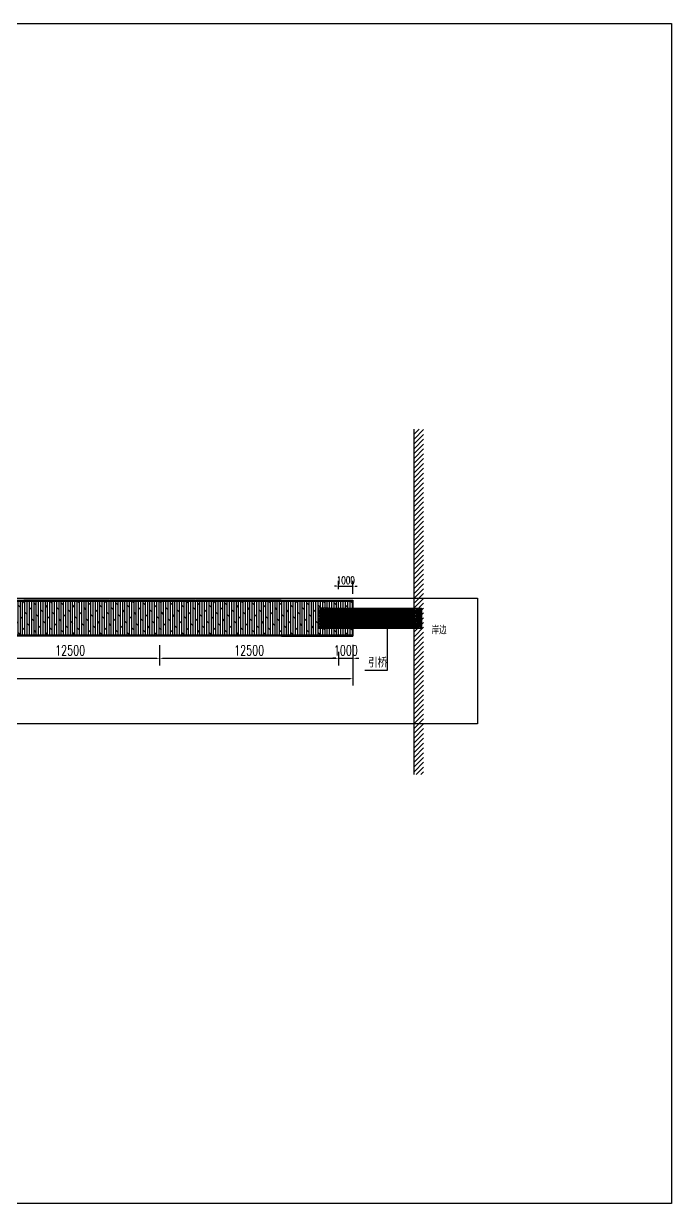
# Model space of a CAD drawing. Header units: millimetres. Extents: x -1612139 to -1260738, y 1141106 to 1536160.
# Drawn here: x -1305971 to -1260738, y 1211582 to 1293993 of the extents above; entities that cross this region are included whole.
import ezdxf

# ---------------------------------------------------------------- set-up
doc = ezdxf.new("R2010")
doc.units = ezdxf.units.MM
doc.header["$LTSCALE"] = 10
doc.linetypes.add('DASHED2', pattern=[9.525, 6.35, -3.175])
doc.layers.get('0').update_dxf_attribs({"linetype": 'CONTINUOUS'})
doc.layers.get('DEFPOINTS').update_dxf_attribs({"linetype": 'CONTINUOUS'})
for name, color, linetype in [('DIM_LEAD', 3, 'CONTINUOUS'), ('PUB_TEXT', 7, 'CONTINUOUS'), ('W-REVETMENT驳岸', 251, 'CONTINUOUS'), ('W-WOOD_FLOOR木地板', 30, 'CONTINUOUS')]:
    doc.layers.add(name, color=color, linetype=linetype)
doc.styles.add('_TCH_DIM', font='SIMPLEX.shx', dxfattribs={"width": 0.7, "bigfont": 'GBCBIG.shx'})
doc.styles.add('STANDARD_T3', font='simplex.shx', dxfattribs={"width": 0.7, "bigfont": 'gbcbig.shx'})
doc.styles.add('长仿宋体', font='', dxfattribs={"width": 0.72})
doc.styles.get('长仿宋体').set_extended_font_data('FangSong_GB2312')
doc.dimstyles.new('W&&150', dxfattribs={"dimtxt": 525, "dimasz": 150, "dimexe": 375, "dimexo": 450, "dimgap": 150, "dimtad": 1, "dimdec": 0, "dimzin": 0, "dimdsep": 46, "dimtxsty": 'STANDARD_T3', "dimcen": 0.09, "dimclrd": 1, "dimclre": 1, "dimclrt": 7, "dimazin": 2, "dimtfac": 1, "dimtdec": 0, "dimtix": 1, "dimtmove": 2, "dimatfit": 3, "dimfxl": 100, "dimtolj": 1, "dimtzin": 0, "dimarcsym": 0})
doc.dimstyles.new('W&&200', dxfattribs={"dimtxt": 700, "dimasz": 200, "dimexe": 500, "dimexo": 600, "dimgap": 200, "dimtad": 1, "dimdec": 0, "dimzin": 0, "dimdsep": 46, "dimtxsty": 'STANDARD_T3', "dimcen": 0.09, "dimclrd": 1, "dimclre": 1, "dimclrt": 7, "dimazin": 2, "dimtfac": 1, "dimtdec": 0, "dimtix": 1, "dimtmove": 2, "dimatfit": 3, "dimfxl": 100, "dimtolj": 1, "dimtzin": 0, "dimarcsym": 0})

# ---------------------------------------------------------------- blocks, each defined once
blk = doc.blocks.new('*U76')
for centre, start, end in [((175, 0), 164.06078, 195.93922), ((-175, 0), 344.06078, 15.93922)]:
    blk.add_arc(centre, 182, start, end)
blk = doc.blocks.new('*U77')
at = {"color": 0, "linetype": 'ByBlock', "lineweight": -2}
for p in [(0, 0), (20, 0), (40, 0), (60, 0), (80, 0)]:
    blk.add_blockref('*U76', p, dxfattribs=at)
blk = doc.blocks.new('*U82')
for centre, start, end in [((175, 0), 164.06078, 195.93922), ((-175, 0), 344.06078, 15.93922)]:
    blk.add_arc(centre, 182, start, end)
blk = doc.blocks.new('*U83')
at = {"color": 0, "linetype": 'ByBlock', "lineweight": -2}
for p in [(0, 0), (20, 0), (40, 0), (60, 0), (80, 0)]:
    blk.add_blockref('*U82', p, dxfattribs=at)
blk = doc.blocks.new('*U80')
for centre, start, end in [((175, 0), 164.06078, 195.93922), ((-175, 0), 344.06078, 15.93922)]:
    blk.add_arc(centre, 182, start, end)
blk = doc.blocks.new('*U81')
at = {"color": 0, "linetype": 'ByBlock', "lineweight": -2}
for p in [(0, 0), (20, 0), (40, 0), (60, 0), (80, 0)]:
    blk.add_blockref('*U80', p, dxfattribs=at)
blk = doc.blocks.new('*U78')
for centre, start, end in [((175, 0), 164.06078, 195.93922), ((-175, 0), 344.06078, 15.93922)]:
    blk.add_arc(centre, 182, start, end)
blk = doc.blocks.new('*U79')
at = {"color": 0, "linetype": 'ByBlock', "lineweight": -2}
for p in [(0, 0), (20, 0), (40, 0), (60, 0), (80, 0)]:
    blk.add_blockref('*U78', p, dxfattribs=at)
blk = doc.blocks.new('LG1')
at = {"color": 253}
for points in [[(20, 0), (5980, 0), (5980, 60), (20, 60)], [(50, 50), (90, 50), (90, 10), (50, 10)], [(1515, 50), (1555, 50), (1555, 10), (1515, 10)], [(2980, 50), (3020, 50), (3020, 10), (2980, 10)], [(4445, 50), (4485, 50), (4485, 10), (4445, 10)], [(5950, 50), (5910, 50), (5910, 10), (5950, 10)]]:
    blk.add_lwpolyline(points, close=True, dxfattribs=at)
blk = doc.blocks.new('LG2')
at = {"color": 251}
for points in [[(0, 0), (5000, 0), (5000, 60), (0, 60)], [(50, 50), (90, 50), (90, 10), (50, 10)], [(4950, 50), (4910, 50), (4910, 10), (4950, 10)]]:
    blk.add_lwpolyline(points, close=True, dxfattribs=at)
blk = doc.blocks.new('*D188')
at = {"color": 1, "lineweight": -2, "transparency": 16777216}
for p, q in [((-1284121, 1254695), (-1284271, 1254695)), ((-1283971, 1254478), (-1283971, 1255070)), ((-1283971, 1254695), (-1282971, 1254695)), ((-1282971, 1254158), (-1282971, 1255070)), ((-1282821, 1254695), (-1282671, 1254695))]:
    blk.add_line(p, q, dxfattribs=at)
at = {"color": 1, "transparency": 16777216}
for points in [[(-1284121, 1254720), (-1284121, 1254670), (-1283971, 1254695)], [(-1282821, 1254720), (-1282821, 1254670), (-1282971, 1254695)]]:
    blk.add_solid(points, dxfattribs=at)
at = {"layer": 'DEFPOINTS', "color": 0, "transparency": 16777216}
for p in [(-1282971, 1254695), (-1283971, 1254028, 0), (-1282971, 1253708)]:
    blk.add_point(p, dxfattribs=at)
at = {"color": 7, "transparency": 16777216, "insert": (-1283471, 1255108), "char_height": 525, "attachment_point": 5, "style": 'STANDARD_T3'}
blk.add_mtext('\\A1;1000', dxfattribs=at)
blk = doc.blocks.new('*D186')
at = {"color": 1, "lineweight": -2, "transparency": 16777216}
for p, q in [((-1296471, 1250565), (-1296471, 1249159)), ((-1308971, 1250109), (-1308971, 1249159)), ((-1308771, 1249659), (-1296671, 1249659))]:
    blk.add_line(p, q, dxfattribs=at)
at = {"color": 1, "transparency": 16777216}
for points in [[(-1308771, 1249692), (-1308771, 1249626), (-1308971, 1249659)], [(-1296671, 1249692), (-1296671, 1249626), (-1296471, 1249659)]]:
    blk.add_solid(points, dxfattribs=at)
at = {"layer": 'DEFPOINTS', "color": 0, "transparency": 16777216}
for p in [(-1296471, 1251165, 0), (-1308971, 1250709), (-1296471, 1249659)]:
    blk.add_point(p, dxfattribs=at)
at = {"color": 7, "transparency": 16777216, "insert": (-1302721, 1250209), "char_height": 700, "attachment_point": 5, "style": 'STANDARD_T3'}
blk.add_mtext('\\A1;12500', dxfattribs=at)
blk = doc.blocks.new('*D187')
at = {"color": 1, "lineweight": -2, "transparency": 16777216}
for p, q in [((-1296471, 1250565), (-1296471, 1249159)), ((-1296271, 1249659), (-1284171, 1249659)), ((-1283971, 1250109), (-1283971, 1249159))]:
    blk.add_line(p, q, dxfattribs=at)
at = {"color": 1, "transparency": 16777216}
for points in [[(-1296271, 1249692), (-1296271, 1249626), (-1296471, 1249659)], [(-1284171, 1249692), (-1284171, 1249626), (-1283971, 1249659)]]:
    blk.add_solid(points, dxfattribs=at)
at = {"layer": 'DEFPOINTS', "color": 0, "transparency": 16777216}
for p in [(-1296471, 1251165, 0), (-1283971, 1250709), (-1283971, 1249659)]:
    blk.add_point(p, dxfattribs=at)
at = {"color": 7, "transparency": 16777216, "insert": (-1290221, 1250209), "char_height": 700, "attachment_point": 5, "style": 'STANDARD_T3'}
blk.add_mtext('\\A1;12500', dxfattribs=at)
blk = doc.blocks.new('*D197')
at = {"color": 1, "lineweight": -2, "transparency": 16777216}
for p, q in [((-1282971, 1250608), (-1282971, 1249159)), ((-1284171, 1249659), (-1284371, 1249659)), ((-1283971, 1250109), (-1283971, 1249159)), ((-1283971, 1249659), (-1282971, 1249659)), ((-1282771, 1249659), (-1282571, 1249659))]:
    blk.add_line(p, q, dxfattribs=at)
at = {"color": 1, "transparency": 16777216}
for points in [[(-1284171, 1249692), (-1284171, 1249626), (-1283971, 1249659)], [(-1282771, 1249692), (-1282771, 1249626), (-1282971, 1249659)]]:
    blk.add_solid(points, dxfattribs=at)
at = {"layer": 'DEFPOINTS', "color": 0, "transparency": 16777216}
for p in [(-1282971, 1251208), (-1283971, 1250709), (-1282971, 1249659)]:
    blk.add_point(p, dxfattribs=at)
at = {"color": 7, "transparency": 16777216, "insert": (-1283471, 1250209), "char_height": 700, "attachment_point": 5, "style": 'STANDARD_T3'}
blk.add_mtext('\\A1;1000', dxfattribs=at)
blk = doc.blocks.new('*D198')
at = {"color": 1, "lineweight": -2, "transparency": 16777216}
for p, q in [((-1334971, 1250608), (-1334971, 1247751)), ((-1282971, 1250608), (-1282971, 1247751)), ((-1334771, 1248251), (-1283171, 1248251))]:
    blk.add_line(p, q, dxfattribs=at)
at = {"color": 1, "transparency": 16777216}
for points in [[(-1334771, 1248284), (-1334771, 1248218), (-1334971, 1248251)], [(-1283171, 1248284), (-1283171, 1248218), (-1282971, 1248251)]]:
    blk.add_solid(points, dxfattribs=at)
at = {"layer": 'DEFPOINTS', "color": 0, "transparency": 16777216}
for p in [(-1334971, 1251208), (-1282971, 1251208), (-1282971, 1248251)]:
    blk.add_point(p, dxfattribs=at)
at = {"color": 7, "transparency": 16777216, "insert": (-1308971, 1248801), "char_height": 700, "attachment_point": 5, "style": 'STANDARD_T3'}
blk.add_mtext('\\A1;52000', dxfattribs=at)

msp = doc.modelspace()

# ---------------------------------------------------------------- hatches: boundary and pattern name
at = {"layer": 'W-REVETMENT驳岸'}
h = msp.add_hatch(dxfattribs=at)
h.set_pattern_fill('ANSI31', color=256, scale=150)
h.set_pattern_definition([(45, (-1291310.04, 1133826.54), (-168.3798, 168.3798), [])])
h.paths.add_polyline_path([(-1278687.2, 1241537.1), (-1278047.6, 1241537.1), (-1278047.6, 1265658.5), (-1278687.2, 1265658.5)])
at = {"layer": 'W-WOOD_FLOOR木地板'}
h = msp.add_hatch(dxfattribs=at)
h.set_pattern_fill('DOLMIT', color=253, scale=200, angle=90)
h.set_pattern_definition([(90, (109045.55, 2421.22), (-158.748412, 1e-14), []), (135, (109045.55, 2421.22), (-317.49661, -317.49661), [224.50425, -449.008])])
h.paths.add_polyline_path([(-1334910.7, 1253647.6), (-1334910.7, 1251267.6), (-1283030.7, 1251267.6), (-1283030.7, 1253647.6)])
h = msp.add_hatch(dxfattribs=at)
h.set_pattern_fill('DOLMIT', color=256, scale=100, angle=90)
h.set_pattern_definition([(90, (109045.55, 2421.22), (-79.374206, 5e-15), []), (135, (109045.55, 2421.22), (-158.748304, -158.748304), [112.252127, -224.504])])
h.paths.add_polyline_path([(-1278742.5, 1253097.9), (-1284632.5, 1253097.9), (-1284632.5, 1251812.6), (-1278742.5, 1251812.6)])

# ---------------------------------------------------------------- linework, layer by layer
at = {"color": 3, "lineweight": 5}
for p, q in [((-1284687.5, 1253157.6, -0.6), (-1278687.5, 1253157.6, -0.6)), ((-1284687.5, 1251757.6, -0.6), (-1278177.5, 1251757.6, -0.6))]:
    msp.add_line(p, q, dxfattribs=at)
at = {"lineweight": 5}
for p, q in [((-1284687.5, 1253157.6, -0.6), (-1284687.5, 1251757.6, -0.6)), ((-1284687.5, 1253157.6, -0.6), (-1284632.5, 1253102.6, -0.6)), ((-1284632.5, 1253102.6, -0.6), (-1278742.5, 1253102.6, -0.6)), ((-1284632.5, 1253102.6, -0.6), (-1284632.5, 1251812.6, -0.6)), ((-1278742.5, 1253102.6, -0.6), (-1278687.5, 1253157.6, -0.6)), ((-1278742.5, 1251812.6, -0.6), (-1278742.5, 1253102.6, -0.6)), ((-1278687.5, 1251757.6, -0.6), (-1278687.5, 1253157.6, -0.6)), ((-1284687.5, 1251757.6, -0.6), (-1284632.5, 1251812.6, -0.6)), ((-1284632.5, 1251812.6, -0.6), (-1278742.5, 1251812.6, -0.6)), ((-1278742.5, 1251812.6, -0.6), (-1278687.5, 1251757.6, -0.6))]:
    msp.add_line(p, q, dxfattribs=at)
at = {"color": 0}
for p, q in [((-1284687.5, 1253157.6, -0.6), (-1278687.5, 1253157.6, -0.6)), ((-1284697.5, 1251757.6, -0.6), (-1285417.5, 1251757.6, -0.6)), ((-1284687.5, 1251757.6, -0.6), (-1278177.5, 1251757.6, -0.6))]:
    msp.add_line(p, q, dxfattribs=at)
for points in [[(-1355608.2, 1293992.7), (-1260737.5, 1293992.7), (-1260737.5, 1211581.6), (-1355608.2, 1211581.6)], [(-1339097.9, 1253854.2), (-1274270.1, 1253854.2), (-1274270.1, 1245071.3), (-1339097.9, 1245071.3)]]:
    msp.add_lwpolyline(points, close=True)
at = {"elevation": -0.6}
for points in [[(-1285417.5, 1251757.6), (-1284697.5, 1251757.6), (-1284697.5, 1253154.6), (-1285417.5, 1253154.6)], [(-1278742.5, 1253097.9), (-1284632.5, 1253097.9), (-1284632.5, 1251812.6), (-1278742.5, 1251812.6)]]:
    msp.add_lwpolyline(points, close=True, dxfattribs=at)
at = {"linetype": 'DASHED2', "elevation": -0.6}
for points in [[(-1285417.5, 1252742.1), (-1285357.5, 1252742.1), (-1285357.5, 1253112.1), (-1285417.5, 1253112.1)], [(-1285417.5, 1251757.6), (-1285357.5, 1251757.6), (-1285357.5, 1252712.1), (-1285417.5, 1252712.1)], [(-1278177.5, 1252742.1), (-1278237.5, 1252742.1), (-1278237.5, 1253112.1), (-1278177.5, 1253112.1)], [(-1285417.5, 1251802.1), (-1285357.5, 1251802.1), (-1285357.5, 1252152.1), (-1285417.5, 1252152.1)], [(-1278177.5, 1251802.1), (-1278237.5, 1251802.1), (-1278237.5, 1252152.1), (-1278177.5, 1252152.1)]]:
    msp.add_lwpolyline(points, close=True, dxfattribs=at)
for points in [[(-1284697.5, 1251757.6), (-1284697.5, 1253156.6), (-1284717.5, 1253156.6), (-1284717.5, 1251757.6)], [(-1278677.5, 1251757.6), (-1278677.5, 1253156.6), (-1278657.5, 1253156.6), (-1278657.5, 1251757.6)], [(-1278237.5, 1251757.6), (-1278237.5, 1252712.1), (-1278177.5, 1252712.1), (-1278177.5, 1251757.6)]]:
    msp.add_lwpolyline(points, dxfattribs=at)
at = {"elevation": -0.6}
msp.add_lwpolyline([(-1278677.5, 1251757.6), (-1278677.5, 1253154.6), (-1278177.5, 1253154.6), (-1278177.5, 1251757.6)], dxfattribs=at)
at = {"layer": 'DIM_LEAD'}
for p, q in [((-1280587.7, 1252415.4), (-1280587.7, 1248805.2)), ((-1280587.7, 1248805.2), (-1282136.6, 1248805.2))]:
    msp.add_line(p, q, dxfattribs=at)
at = {"layer": 'W-REVETMENT驳岸'}
for p, q in [((-1278687.5, 1241537.1, -0.6), (-1278687.5, 1265657.5, -0.6)), ((-1278687.5, 1244378.8, -0.6), (-1278687.5, 1263396.2, -0.6))]:
    msp.add_line(p, q, dxfattribs=at)
at = {"layer": 'W-WOOD_FLOOR木地板'}
for points in [[(-1334970.7, 1253707.6), (-1282970.7, 1253707.6), (-1282970.7, 1251207.6), (-1334970.7, 1251207.6)], [(-1334910.7, 1253647.6), (-1283030.7, 1253647.6), (-1283030.7, 1251267.6), (-1334910.7, 1251267.6)]]:
    msp.add_lwpolyline(points, close=True, dxfattribs=at)

# ---------------------------------------------------------------- block references
for p in [(-1305970.7, 1253647.6), (-1299970.7, 1253647.6), (-1293970.7, 1253647.6)]:
    msp.add_blockref('LG1', p)
at = {"xscale": -1}
msp.add_blockref('LG2', (-1282970.7, 1253647.6), dxfattribs=at)
for name, p, rotation in [('*U77', (-1285316.5, 1252949.3, -0.6), 224.9999999997052), ('*U77', (-1285316.5, 1252761.8, -0.6), 224.9999999997052), ('*U77', (-1285316.5, 1252574.4, -0.6), 224.9999999997052), ('*U83', (-1285177.2, 1253032, -0.6), 315.0000000002948), ('*U83', (-1285177.2, 1252844.6, -0.6), 315.0000000002948), ('*U83', (-1285177.2, 1252657.1, -0.6), 315.0000000002948), ('*U79', (-1285151, 1252949.3, -0.6), 224.9999999997052), ('*U79', (-1285151, 1252761.8, -0.6), 224.9999999997052), ('*U79', (-1285151, 1252574.4, -0.6), 224.9999999997052), ('*U81', (-1285007.5, 1253036.2, -0.6), 315.0000000002948), ('*U81', (-1285007.5, 1252848.8, -0.6), 315.0000000002948), ('*U81', (-1285007.5, 1252661.3, -0.6), 315.0000000002948), ('*U77', (-1284991.2, 1252949.3, -0.6), 224.9999999997052), ('*U77', (-1284991.2, 1252761.8, -0.6), 224.9999999997052), ('*U77', (-1284991.2, 1252574.4, -0.6), 224.9999999997052), ('*U83', (-1284851.9, 1253032, -0.6), 315.0000000002948), ('*U83', (-1284851.9, 1252844.6, -0.6), 315.0000000002948), ('*U83', (-1284851.9, 1252657.1, -0.6), 315.0000000002948), ('*U79', (-1284825.8, 1252949.3, -0.6), 224.9999999997052), ('*U79', (-1284825.8, 1252761.8, -0.6), 224.9999999997052), ('*U79', (-1284825.8, 1252574.4, -0.6), 224.9999999997052), ('*U79', (-1278585.7, 1252942.3, -0.6), 224.9999999997052), ('*U79', (-1278585.7, 1252754.9, -0.6), 224.9999999997052), ('*U79', (-1278585.7, 1252567.4, -0.6), 224.9999999997052), ('*U81', (-1278442.2, 1253029.3, -0.6), 315.0000000002948), ('*U81', (-1278442.2, 1252841.9, -0.6), 315.0000000002948), ('*U81', (-1278442.2, 1252654.4, -0.6), 315.0000000002948), ('*U77', (-1278425.9, 1252942.3, -0.6), 224.9999999997052), ('*U77', (-1278425.9, 1252754.9, -0.6), 224.9999999997052), ('*U77', (-1278425.9, 1252567.4, -0.6), 224.9999999997052), ('*U83', (-1278286.6, 1253025.1, -0.6), 315.0000000002948), ('*U83', (-1278286.6, 1252837.6, -0.6), 315.0000000002948), ('*U83', (-1278286.6, 1252650.2, -0.6), 315.0000000002948), ('*U77', (-1285316.5, 1252386.9, -0.6), 224.9999999997052), ('*U77', (-1285316.5, 1252211.5, -0.6), 224.9999999997052), ('*U77', (-1285316.5, 1252024.1, -0.6), 224.9999999997052), ('*U77', (-1285316.5, 1251836.6, -0.6), 224.9999999997052), ('*U83', (-1285177.2, 1252469.7, -0.6), 315.0000000002948), ('*U83', (-1285177.2, 1252294.3, -0.6), 315.0000000002948), ('*U83', (-1285177.2, 1252106.8, -0.6), 315.0000000002948), ('*U83', (-1285177.2, 1251919.4, -0.6), 315.0000000002948), ('*U79', (-1285151, 1252386.9, -0.6), 224.9999999997052), ('*U79', (-1285151, 1252211.5, -0.6), 224.9999999997052), ('*U79', (-1285151, 1252024.1, -0.6), 224.9999999997052), ('*U79', (-1285151, 1251836.6, -0.6), 224.9999999997052), ('*U81', (-1285007.5, 1252473.9, -0.6), 315.0000000002948), ('*U81', (-1285007.5, 1252298.5, -0.6), 315.0000000002948), ('*U81', (-1285007.5, 1252111.1, -0.6), 315.0000000002948), ('*U81', (-1285007.5, 1251923.6, -0.6), 315.0000000002948), ('*U77', (-1284991.2, 1252386.9, -0.6), 224.9999999997052), ('*U77', (-1284991.2, 1252211.5, -0.6), 224.9999999997052), ('*U77', (-1284991.2, 1252024.1, -0.6), 224.9999999997052), ('*U77', (-1284991.2, 1251836.6, -0.6), 224.9999999997052), ('*U83', (-1284851.9, 1252469.7, -0.6), 315.0000000002948), ('*U83', (-1284851.9, 1252294.3, -0.6), 315.0000000002948), ('*U83', (-1284851.9, 1252106.8, -0.6), 315.0000000002948), ('*U83', (-1284851.9, 1251919.4, -0.6), 315.0000000002948), ('*U79', (-1284825.8, 1252386.9, -0.6), 224.9999999997052), ('*U79', (-1284825.8, 1252211.5, -0.6), 224.9999999997052), ('*U79', (-1284825.8, 1252024.1, -0.6), 224.9999999997052), ('*U79', (-1284825.8, 1251836.6, -0.6), 224.9999999997052), ('*U79', (-1278585.7, 1252380, -0.6), 224.9999999997052), ('*U79', (-1278585.7, 1252204.6, -0.6), 224.9999999997052), ('*U79', (-1278585.7, 1252017.1, -0.6), 224.9999999997052), ('*U79', (-1278585.7, 1251829.7, -0.6), 224.9999999997052), ('*U81', (-1278442.2, 1252467, -0.6), 315.0000000002948), ('*U81', (-1278442.2, 1252291.6, -0.6), 315.0000000002948), ('*U81', (-1278442.2, 1252104.1, -0.6), 315.0000000002948), ('*U81', (-1278442.2, 1251916.7, -0.6), 315.0000000002948), ('*U77', (-1278425.9, 1252380, -0.6), 224.9999999997052), ('*U77', (-1278425.9, 1252204.6, -0.6), 224.9999999997052), ('*U77', (-1278425.9, 1252017.1, -0.6), 224.9999999997052), ('*U77', (-1278425.9, 1251829.7, -0.6), 224.9999999997052), ('*U83', (-1278286.6, 1252462.7, -0.6), 315.0000000002948), ('*U83', (-1278286.6, 1252287.3, -0.6), 315.0000000002948), ('*U83', (-1278286.6, 1252099.9, -0.6), 315.0000000002948), ('*U83', (-1278286.6, 1251912.4, -0.6), 315.0000000002948), ('LG1', (-1305970.7, 1251267.6), 180), ('LG1', (-1299970.7, 1251267.6), 180), ('LG1', (-1293970.7, 1251267.6), 180)]:
    msp.add_blockref(name, p, dxfattribs=dict(at, rotation=rotation))
at = {"rotation": 180}
msp.add_blockref('LG2', (-1282970.7, 1251267.6), dxfattribs=at)

# ---------------------------------------------------------------- texts
at = {"insert": (-1277481.7, 1251918), "char_height": 525, "width": 12476.13, "attachment_point": 1, "rotation": 0.016675, "style": '长仿宋体'}
msp.add_mtext('{\\fSimSun|b0|i0|c134|p49;岸边}', dxfattribs=at)
at = {"layer": 'PUB_TEXT', "style": '_TCH_DIM'}
msp.add_text('引桥', height=675.18, dxfattribs=at).set_placement((-1281926.6, 1249015.2))

# ---------------------------------------------------------------- dimensions: what is measured, and where the dimension line sits
for base, p1, p2, dimstyle, picture, middle in [((-1282970.7, 1254695.3), (-1283970.7, 1254028.3, -0.5), (-1282970.7, 1253707.6), 'W&&150', '*D188', (-1283470.7, 1255107.8)), ((-1282970.7, 1248251), (-1334970.7, 1251207.6), (-1282970.7, 1251207.6), 'W&&200', '*D198', (-1308970.7, 1248801)), ((-1296470.7, 1249659.1), (-1308970.7, 1250709.3), (-1296470.7, 1251164.6, -0.5), 'W&&200', '*D186', (-1302720.7, 1250209.1)), ((-1283970.7, 1249659.1), (-1296470.7, 1251164.6, -0.5), (-1283970.7, 1250709.3), 'W&&200', '*D187', (-1290220.7, 1250209.1)), ((-1282970.7, 1249659.1), (-1283970.7, 1250709.3), (-1282970.7, 1251207.6), 'W&&200', '*D197', (-1283470.7, 1250209.1))]:
    dim = msp.add_linear_dim(base=base, p1=p1, p2=p2, dimstyle=dimstyle)
    dim.commit()
    dim.dimension.update_dxf_attribs({"geometry": picture, "text_midpoint": middle})

doc.saveas('drawing.dxf')
